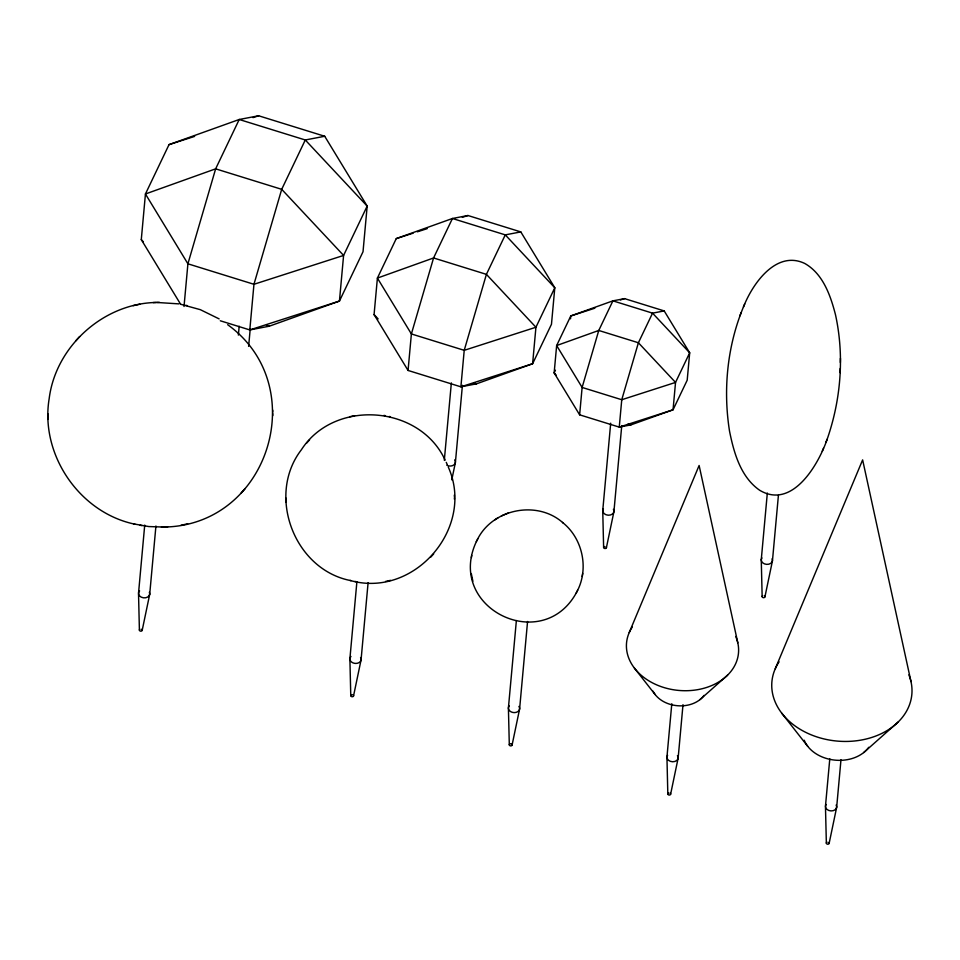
<?xml version="1.0" encoding="UTF-8"?>
<svg xmlns="http://www.w3.org/2000/svg" width="960" height="960" viewBox="0 0 960 960"><rect width="100%" height="100%" fill="white"/><g stroke="black" fill="none" stroke-linecap="round" stroke-linejoin="round"><path stroke-width="1.44" d="M134.964 524.196C79.5 512.736 39.852 454.5 49.164 398.712C55.68 346.428 103.32 303.48 156 302.472M227.652 324.684C312.24 385.608 269.16 524.904 164.808 527.028M351.036 580.644C294.312 569.988 266.16 495.36 301.368 449.784C334.332 398.592 419.736 404.964 445.104 460.068M448.308 467.124C475.488 527.82 414.144 598.836 350.016 580.428M744.708 303.96C727.5 343.656 722.784 388.452 729.516 431.076C733.86 452.7 740.604 476.964 759.624 490.236C792.36 509.916 818.568 464.316 827.16 439.248C840.972 399.528 844.512 355.86 835.476 314.688C830.556 295.584 823.02 273.78 804.78 263.472C776.136 249.756 752.34 284.028 743.472 306.984M840.144 372.636L840.228 368.472M840.36 362.484L840.432 358.368M180.672 304.356L141.288 239.616L145.44 193.98L169.02 144.636L239.22 119.496L258.648 115.776L324.708 136.26L367.176 206.088L363.024 251.724L339.444 301.068L269.244 326.208L249.804 329.928L220.296 320.772M138.528 593.148L144.72 525.084M149.724 594.072L155.928 525.996M184.02 306.492L187.908 263.808L215.64 168.84L239.22 119.496L305.28 139.98L324.708 136.26M238.368 335.1L239.184 326.22M248.628 346.38L250.248 328.62M374.076 314.58L377.4 278.088L396.264 238.608L452.436 218.496L467.976 215.52L520.812 231.912L554.796 287.772L551.472 324.276L532.608 363.744L476.448 383.856L460.896 386.832L408.06 370.452L374.076 314.58L378.12 318.9M349.896 658.704L356.892 581.748M361.092 659.616L368.1 582.672M408.06 370.452L411.384 333.948L433.572 257.964L452.436 218.496L505.272 234.876L520.812 231.912M444.348 459.84L451.356 382.896M455.424 462.24L462.42 385.296M508.416 707.868L516.372 620.556M519.624 708.78L527.568 621.48M570.528 318.828L570.792 315.948L612.912 300.852L624.576 298.632L664.2 310.92L689.688 352.812L687.192 380.196L673.044 409.8L630.924 424.884L619.26 427.116L579.636 414.828L554.148 372.924L556.644 345.552L570.792 315.948L594.852 308.196M579.636 414.828L582.12 387.444L598.764 330.468L612.912 300.852L652.548 313.152L664.2 310.92M602.748 510.492L610.692 423.18M613.944 511.404L621.756 425.58M666.948 757.032L671.796 703.752M678.156 757.944L683.004 704.676M761.268 559.656L767.328 493.056M772.476 560.568L778.404 495.456M825.468 806.184L829.788 758.832M836.676 807.108L840.984 759.756M577.176 591.204C589.092 568.536 582.648 538.248 562.488 522.432M476.772 540.732C444.216 608.232 544.368 656.868 577.632 590.328M471.768 555.456L471.42 557.544M582.192 576.48L582.696 573.336M142.188 630.324L149.676 594.444M353.556 695.868L361.044 660M451.776 479.844L455.376 462.624M512.088 745.032L519.576 709.164M606.408 547.656L613.896 511.788M670.62 794.196L678.096 758.328M764.94 596.82L772.428 560.952M829.14 843.36L836.628 807.492M739.8 315.96L741.12 312.756M822.264 451.236L823.5 448.212M825.84 442.452L827.16 439.248M629.244 632.532L699.12 465.48L737.796 642.816M775.272 668.712L862.632 459.888L910.98 681.564M555.432 370.236L554.148 372.924L556.164 375.072M477.312 539.712C492.384 508.704 537.456 499.8 563.112 522.936M576.192 593.112L576.648 592.224M476.316 541.608L477.768 538.824M75.648 340.944L79.656 336.552M241.152 492.96L245.16 488.556M306.54 443.196L309.552 439.908M430.68 557.208L433.68 553.908M699.996 699.612L727.608 675.12M863.724 752.556L898.236 721.944M494.712 519.936L498.024 517.788M501.432 515.904L508.44 512.904M169.02 144.636L194.628 136.392M252.96 117.612L258.648 115.776M396.264 238.608L413.136 233.172M417.36 231.816L427.2 228.648M462.348 217.332L467.976 215.52M620.328 299.988L624.576 298.632M133.152 305.7L136.488 304.968M136.596 304.944L139.8 304.248M349.68 416.76L354.66 415.68M181.008 525.264L187.656 523.812M385.56 581.436L390.552 580.344M156.708 302.448L178.896 303.876M153.168 302.58L159.384 302.352M133.62 523.908L148.776 526.56L164.1 527.052M161.424 527.148L167.64 526.92M180.624 304.248L200.34 309.672L219.12 318.888M383.976 415.392L385.272 415.668M140.184 525.264L141.924 525.624M354.948 581.436L356.244 581.712M185.844 305.304L187.188 305.592M389.196 416.472L390.204 416.688M628.092 424.008L630.924 424.884M473.592 382.98L476.448 383.856M266.424 325.332L269.244 326.208M141.288 239.616L143.316 241.776M781.74 713.172L807.648 746.22M634.404 668.1L655.14 694.548M446.232 462.324L447.324 464.688M472.884 581.22L471.288 573.54M825.468 806.652L826.356 843.156M761.268 560.112L762.156 596.616M666.948 757.488L667.824 793.992M602.748 510.948L603.624 547.452M508.416 708.324L509.304 744.828M349.896 659.16L350.772 695.664M138.528 593.604L139.404 630.108M454.344 495.06L454.38 496.584M454.392 497.64L454.416 499.188M285.804 497.916L285.84 499.464M285.852 500.52L285.876 502.044M272.724 410.1L272.76 412.128M272.772 413.544L272.808 415.608M48 413.904L48.036 415.968M48.048 417.372L48.096 419.412M772.104 558.768A5.616 4.26 5.2 0 1 766.548 564.36A5.616 4.26 5.2 0 1 761.916 557.928M764.532 595.884A1.404 1.068 5.2 0 1 764.508 597.432A1.404 1.068 5.2 0 1 762.48 597.264A1.404 1.068 5.2 0 1 762.696 595.728M908.88 674.844A70.26 53.268 5.2 0 1 836.184 740.988A70.26 53.268 5.2 0 1 779.088 661.824M868.728 747.3A35.124 26.628 5.2 0 1 834.468 760.08A35.124 26.628 5.2 0 1 804.216 740.232M836.148 805.02A5.616 4.26 5.2 0 1 830.952 810.912A5.616 4.26 5.2 0 1 826.116 804.468M828.732 842.424A1.404 1.068 5.2 0 1 828.66 843.996A1.404 1.068 5.2 0 1 826.608 843.72A1.404 1.068 5.2 0 1 827.064 842.196M735.708 636.468A56.208 42.612 5.2 0 1 678.636 690.42A56.208 42.612 5.2 0 1 632.292 627.024M704.004 695.4A28.104 21.312 5.2 0 1 677.58 705.732A28.104 21.312 5.2 0 1 653.052 691.212M677.436 755.58A5.616 4.26 5.2 0 1 672.624 761.76A5.616 4.26 5.2 0 1 667.584 755.304M670.056 793.152A1.404 1.068 5.2 0 1 670.212 794.784A1.404 1.068 5.2 0 1 668.076 794.556A1.404 1.068 5.2 0 1 668.628 792.996M613.416 509.316A5.616 4.26 5.2 0 1 608.22 515.208A5.616 4.26 5.2 0 1 603.384 508.764M606 546.72A1.404 1.068 5.2 0 1 605.928 548.292A1.404 1.068 5.2 0 1 603.876 548.016A1.404 1.068 5.2 0 1 604.332 546.492M454.704 459.876A5.616 4.26 5.2 0 1 453.696 465.012A5.616 4.26 5.2 0 1 446.856 465.288M444.42 460.428A5.616 4.26 5.2 0 1 444.54 460.152M360.564 657.528A5.616 4.26 5.2 0 1 358.704 662.784A5.616 4.26 5.2 0 1 351.492 661.992A5.616 4.26 5.2 0 1 350.952 656.472M352.824 694.74A1.404 1.068 5.2 0 1 353.22 696.408A1.404 1.068 5.2 0 1 351.024 696.228A1.404 1.068 5.2 0 1 351.66 694.644M518.904 706.416A5.616 4.26 5.2 0 1 517.548 711.78A5.616 4.26 5.2 0 1 510.312 711.384A5.616 4.26 5.2 0 1 509.256 705.888M511.26 743.868A1.404 1.068 5.2 0 1 511.776 745.56A1.404 1.068 5.2 0 1 509.532 745.368A1.404 1.068 5.2 0 1 510.288 743.796M149.352 592.26A5.616 4.26 5.2 0 1 143.412 597.816A5.616 4.26 5.2 0 1 139.584 590.928M141.624 629.28A1.404 1.068 5.2 0 1 141.876 630.84A1.404 1.068 5.2 0 1 139.824 630.84A1.404 1.068 5.2 0 1 139.872 629.28M253.956 284.292L249.804 329.928L339.444 301.068L343.596 255.432L367.176 206.088L305.28 139.98L281.7 189.324L253.956 284.292L187.908 263.808L145.44 193.98L215.64 168.84L281.7 189.324L343.596 255.432L253.956 284.292M464.22 350.328L460.896 386.832L532.608 363.744L535.932 327.252L554.796 287.772L505.272 234.876L486.408 274.356L464.22 350.328L411.384 333.948L377.4 278.088L433.572 257.964L486.408 274.356L535.932 327.252L464.22 350.328M621.756 399.732L619.26 427.116L673.044 409.8L675.54 382.416L689.688 352.812L652.548 313.152L638.4 342.756L621.756 399.732L582.12 387.444L556.644 345.552L598.764 330.468L638.4 342.756L675.54 382.416L621.756 399.732"/></g></svg>
